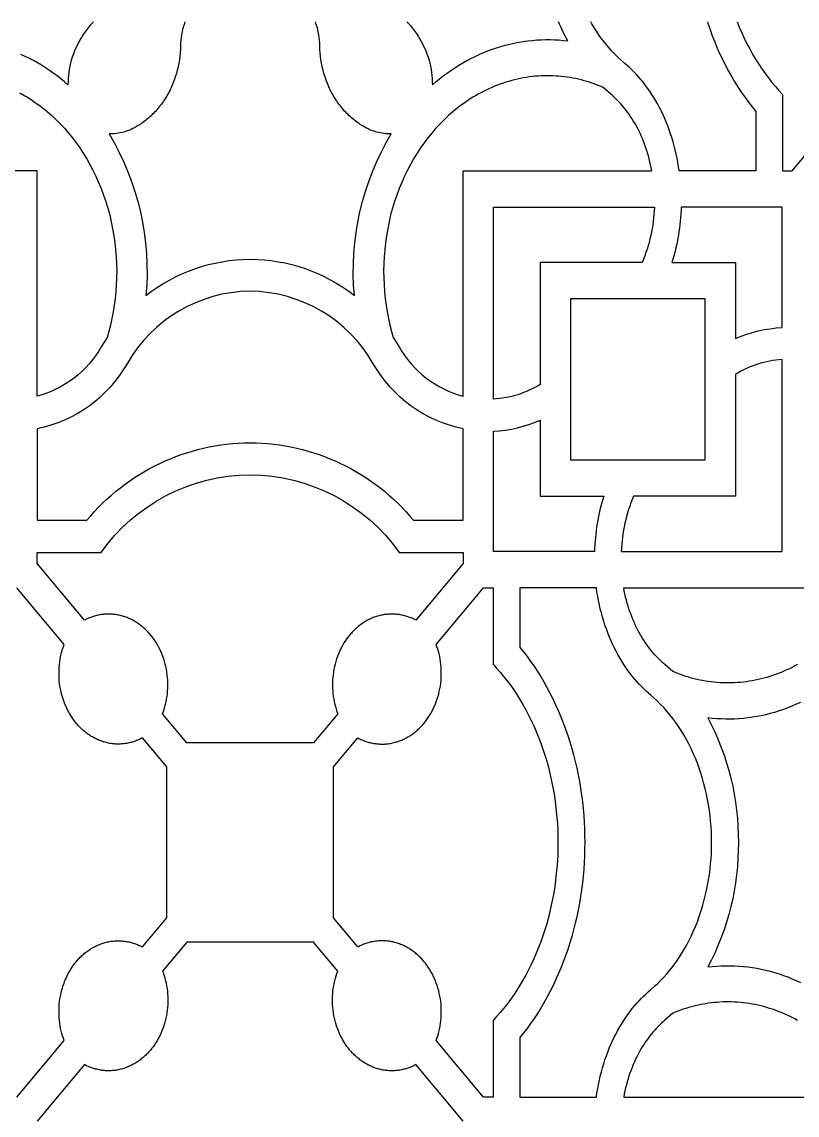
# Model space of a CAD drawing. Extents: x 59271 to 61367, y 41180 to 44085.
# Drawn here: x 59532.1 to 59682.9, y 43872 to 44084.6 of the extents above; entities that cross this region are included whole.
import ezdxf

# ---------------------------------------------------------------- set-up
doc = ezdxf.new("R2010")
doc.units = 0
doc.layers.get('0').update_dxf_attribs({"linetype": 'CONTINUOUS'})

msp = doc.modelspace()

# ---------------------------------------------------------------- linework, layer by layer
for points in [[(59546.04, 44084.61), (59545.87, 44084.43), (59545.65, 44084.2), (59545.44, 44083.95), (59545.23, 44083.71), (59545.02, 44083.45), (59544.82, 44083.2), (59544.62, 44082.94), (59544.43, 44082.67), (59544.24, 44082.41), (59544.06, 44082.14), (59543.88, 44081.86), (59543.71, 44081.58), (59543.54, 44081.3), (59543.38, 44081.02), (59543.23, 44080.73), (59542.93, 44080.15), (59542.65, 44079.56), (59542.39, 44078.97), (59542.16, 44078.37), (59541.94, 44077.77), (59541.75, 44077.16, 0.065359), (59541.1, 44072.36), (59540.4, 44072.95), (59539.7, 44073.53), (59538.98, 44074.1), (59538.24, 44074.64), (59537.5, 44075.17), (59536.74, 44075.67), (59535.97, 44076.16), (59535.19, 44076.63), (59534.4, 44077.07), (59533.6, 44077.5), (59532.78, 44077.9), (59531.96, 44078.28)], [(59563.85, 44084.61, 0.072892), (59563, 44080.52), (59563, 44079.87), (59562.97, 44079.22), (59562.92, 44078.56), (59562.85, 44077.89), (59562.76, 44077.23), (59562.64, 44076.56), (59562.51, 44075.89), (59562.35, 44075.23), (59562.17, 44074.57), (59561.97, 44073.91), (59561.74, 44073.26), (59561.5, 44072.62), (59561.36, 44072.31), (59561.23, 44071.99), (59561.09, 44071.68), (59560.94, 44071.38), (59560.79, 44071.07), (59560.63, 44070.77), (59560.46, 44070.47), (59560.3, 44070.18), (59560.12, 44069.89), (59559.95, 44069.61), (59559.77, 44069.33), (59559.58, 44069.05), (59559.39, 44068.78), (59559.19, 44068.51), (59558.99, 44068.25), (59558.79, 44067.99), (59558.58, 44067.74), (59558.37, 44067.5), (59558.16, 44067.26), (59557.94, 44067.02), (59557.72, 44066.79), (59557.5, 44066.57), (59557.27, 44066.35), (59557.04, 44066.14), (59556.81, 44065.93), (59556.57, 44065.73), (59556.33, 44065.54), (59556.09, 44065.35), (59555.85, 44065.17), (59555.61, 44065), (59555.36, 44064.83), (59555.12, 44064.66), (59554.87, 44064.51), (59554.62, 44064.36), (59554.37, 44064.21), (59554.12, 44064.07), (59553.87, 44063.94), (59553.61, 44063.82), (59553.36, 44063.7), (59553.1, 44063.58, -0.091636), (59549.09, 44062.81, -0.159593), (59556.26, 44031.37, -0.16816), (59576.52, 44038.44, -0.16816), (59596.79, 44031.37, -0.159593), (59603.96, 44062.81, -0.091636), (59599.94, 44063.58), (59599.69, 44063.7), (59599.44, 44063.82), (59599.18, 44063.94), (59598.93, 44064.07), (59598.68, 44064.21), (59598.43, 44064.36), (59598.18, 44064.51), (59597.93, 44064.66), (59597.69, 44064.83), (59597.44, 44065), (59597.2, 44065.17), (59596.95, 44065.35), (59596.72, 44065.54), (59596.48, 44065.73), (59596.24, 44065.93), (59596.01, 44066.14), (59595.78, 44066.35), (59595.55, 44066.57), (59595.33, 44066.79), (59595.11, 44067.02), (59594.89, 44067.26), (59594.68, 44067.5), (59594.47, 44067.74), (59594.26, 44067.99), (59594.06, 44068.25), (59593.86, 44068.51), (59593.66, 44068.78), (59593.47, 44069.05), (59593.28, 44069.33), (59593.1, 44069.61), (59592.92, 44069.89), (59592.75, 44070.18), (59592.58, 44070.47), (59592.42, 44070.77), (59592.26, 44071.07), (59592.11, 44071.38), (59591.96, 44071.68), (59591.82, 44071.99), (59591.68, 44072.31), (59591.55, 44072.62), (59591.31, 44073.26), (59591.08, 44073.91), (59590.88, 44074.57), (59590.7, 44075.23), (59590.54, 44075.89), (59590.4, 44076.56), (59590.29, 44077.23), (59590.2, 44077.89), (59590.13, 44078.56), (59590.08, 44079.22), (59590.05, 44079.87), (59590.04, 44080.52, 0.072892), (59589.2, 44084.61)], [(59607.01, 44084.61), (59607.18, 44084.43), (59607.4, 44084.2), (59607.61, 44083.95), (59607.82, 44083.71), (59608.03, 44083.45), (59608.23, 44083.2), (59608.43, 44082.94), (59608.62, 44082.67), (59608.81, 44082.41), (59608.99, 44082.14), (59609.17, 44081.86), (59609.34, 44081.58), (59609.5, 44081.3), (59609.67, 44081.02), (59609.82, 44080.73), (59610.12, 44080.15), (59610.4, 44079.56), (59610.66, 44078.97), (59610.89, 44078.37), (59611.11, 44077.77), (59611.3, 44077.16, -0.065359), (59611.95, 44072.36), (59612.65, 44072.95), (59613.35, 44073.53), (59614.07, 44074.1), (59614.81, 44074.64), (59615.55, 44075.17), (59616.31, 44075.67), (59617.08, 44076.16), (59617.86, 44076.63), (59618.65, 44077.07), (59619.45, 44077.5), (59620.26, 44077.9), (59621.08, 44078.28), (59621.91, 44078.64), (59622.75, 44078.98), (59623.59, 44079.29), (59624.44, 44079.58), (59625.29, 44079.84), (59626.15, 44080.08), (59627.01, 44080.3), (59627.88, 44080.49), (59628.74, 44080.66), (59629.61, 44080.81), (59630.48, 44080.93), (59631.36, 44081.02), (59632.23, 44081.09), (59633.1, 44081.14), (59633.97, 44081.16), (59634.83, 44081.16), (59635.7, 44081.14), (59636.56, 44081.09), (59637.41, 44081.02), (59638.26, 44080.93, -0.020138), (59636.49, 44084.61)], [(59531.68, 44070.82), (59532.2, 44070.54), (59532.71, 44070.24), (59533.22, 44069.94), (59533.72, 44069.62), (59534.22, 44069.3), (59534.71, 44068.96), (59535.2, 44068.62), (59535.67, 44068.27), (59536.14, 44067.91), (59536.61, 44067.54), (59537.07, 44067.16), (59537.52, 44066.77), (59537.96, 44066.37), (59538.4, 44065.97), (59538.82, 44065.56), (59539.66, 44064.72), (59540.46, 44063.86), (59541.23, 44062.97), (59541.97, 44062.05), (59542.7, 44061.09), (59543.4, 44060.09), (59544.08, 44059.06), (59544.74, 44057.99), (59545.36, 44056.89), (59545.96, 44055.76), (59546.53, 44054.59), (59547.06, 44053.39), (59547.56, 44052.17), (59548.03, 44050.92), (59548.46, 44049.65), (59548.85, 44048.36), (59549.21, 44047.05), (59549.52, 44045.72), (59549.79, 44044.38), (59550.03, 44043.02), (59550.22, 44041.66), (59550.37, 44040.3), (59550.48, 44038.93), (59550.54, 44037.56), (59550.57, 44036.19), (59550.55, 44034.83), (59550.5, 44033.48), (59550.4, 44032.13), (59550.27, 44030.8), (59550.1, 44029.48), (59549.89, 44028.18), (59549.64, 44026.9), (59549.37, 44025.64), (59549.05, 44024.41), (59548.71, 44023.19), (59547.58, 44021.38, -0.200602), (59535.08, 44011.8), (59535.08, 44055.62), (59498.42, 44055.62)], [(59683.52, 43952.25), (59682.7, 43951.87), (59681.87, 43951.51), (59681.04, 43951.18), (59680.19, 43950.87), (59679.35, 43950.58), (59678.49, 43950.31), (59677.64, 43950.07), (59676.77, 43949.85), (59675.91, 43949.66), (59675.04, 43949.49), (59674.17, 43949.35), (59673.3, 43949.23), (59672.43, 43949.13), (59671.56, 43949.06), (59670.69, 43949.01), (59669.82, 43948.99), (59668.95, 43948.99), (59668.09, 43949.02), (59667.23, 43949.06), (59666.37, 43949.13), (59665.52, 43949.23, -0.124595), (59671.44, 43925.01, -0.124595), (59665.52, 43900.78), (59666.37, 43900.88), (59667.23, 43900.95), (59668.09, 43901), (59668.95, 43901.02), (59669.82, 43901.02), (59670.69, 43901), (59671.56, 43900.95), (59672.43, 43900.88), (59673.3, 43900.79), (59674.17, 43900.67), (59675.04, 43900.52), (59675.91, 43900.35), (59676.77, 43900.16), (59677.64, 43899.94), (59678.49, 43899.7), (59679.35, 43899.44), (59680.19, 43899.15), (59681.04, 43898.84), (59681.87, 43898.5), (59682.7, 43898.14), (59683.52, 43897.76)]]:
    msp.add_lwpolyline(points, format="xyb")
for points in [[(59665.42, 44084.61), (59665.51, 44084.34), (59665.94, 44083.11), (59666.38, 44081.89), (59666.86, 44080.7), (59667.35, 44079.51), (59667.87, 44078.35), (59668.41, 44077.22), (59668.97, 44076.1), (59669.55, 44075.01), (59670.15, 44073.94), (59670.77, 44072.89), (59671.41, 44071.87), (59672.07, 44070.88), (59672.74, 44069.92), (59673.42, 44068.98), (59674.12, 44068.08), (59674.84, 44067.2), (59674.84, 44055.62), (59659.96, 44055.62), (59659.83, 44056.45), (59659.69, 44057.27), (59659.54, 44058.09), (59659.37, 44058.9), (59659.18, 44059.71), (59658.98, 44060.51), (59658.76, 44061.3), (59658.52, 44062.09), (59658.27, 44062.86), (59658, 44063.62), (59657.72, 44064.37), (59657.43, 44065.11), (59657.12, 44065.84), (59656.8, 44066.55), (59656.47, 44067.25), (59656.12, 44067.93), (59655.76, 44068.6), (59655.39, 44069.25), (59655.01, 44069.89), (59654.62, 44070.51), (59654.22, 44071.11), (59653.81, 44071.7), (59653.4, 44072.26), (59652.97, 44072.81), (59652.54, 44073.34), (59652.1, 44073.86), (59651.65, 44074.35), (59651.2, 44074.82), (59650.75, 44075.28), (59650.29, 44075.72), (59649.82, 44076.14), (59649.36, 44076.54), (59648.71, 44077.09), (59648.08, 44077.68), (59647.46, 44078.29), (59646.85, 44078.93), (59646.24, 44079.61), (59645.65, 44080.31), (59645.08, 44081.04), (59644.52, 44081.8), (59643.98, 44082.59), (59643.45, 44083.4), (59642.94, 44084.24), (59642.73, 44084.61)], [(59671.21, 44084.61), (59671.62, 44083.59), (59672.1, 44082.5), (59672.6, 44081.42), (59673.12, 44080.37), (59673.66, 44079.34), (59674.22, 44078.33), (59674.8, 44077.35), (59675.4, 44076.39), (59676.02, 44075.47), (59676.66, 44074.57), (59677.31, 44073.7), (59677.97, 44072.85), (59678.65, 44072.04), (59679.34, 44071.26), (59680.04, 44070.51), (59680.04, 44055.62), (59681.89, 44055.62), (59691.09, 44066.62)], [(59531.15, 43875.48), (59540.36, 43886.48), (59540.2, 43886.94), (59540.05, 43887.4), (59539.91, 43887.87), (59539.79, 43888.36), (59539.68, 43888.85), (59539.59, 43889.35), (59539.51, 43889.86), (59539.45, 43890.37), (59539.4, 43890.89), (59539.37, 43891.42), (59539.36, 43891.95), (59539.36, 43892.48), (59539.38, 43893.01), (59539.42, 43893.54), (59539.48, 43894.07), (59539.55, 43894.6), (59539.64, 43895.13), (59539.75, 43895.65), (59539.87, 43896.16), (59540.01, 43896.66), (59540.16, 43897.16), (59540.33, 43897.65), (59540.52, 43898.13), (59540.72, 43898.6), (59540.93, 43899.05), (59541.16, 43899.49), (59541.39, 43899.92), (59541.64, 43900.33), (59541.9, 43900.73), (59542.17, 43901.12), (59542.45, 43901.49), (59542.73, 43901.84), (59542.88, 43902.01), (59543.03, 43902.18), (59543.18, 43902.35), (59543.34, 43902.51), (59543.5, 43902.67), (59543.66, 43902.83), (59543.82, 43902.99), (59543.99, 43903.14), (59544.16, 43903.29), (59544.34, 43903.44), (59544.52, 43903.58), (59544.7, 43903.72), (59544.88, 43903.86), (59545.07, 43903.99), (59545.26, 43904.12), (59545.45, 43904.25), (59545.64, 43904.37), (59545.84, 43904.48), (59546.04, 43904.6), (59546.24, 43904.71), (59546.44, 43904.81), (59546.65, 43904.91), (59546.85, 43905.01), (59547.06, 43905.1), (59547.27, 43905.18), (59547.49, 43905.26), (59547.7, 43905.34), (59547.92, 43905.41), (59548.13, 43905.48), (59548.35, 43905.54), (59548.57, 43905.59), (59548.79, 43905.64), (59549.01, 43905.69), (59549.23, 43905.73), (59549.45, 43905.77), (59549.67, 43905.8), (59549.9, 43905.82), (59550.12, 43905.84), (59550.34, 43905.86), (59550.56, 43905.87), (59550.79, 43905.87), (59551.01, 43905.87), (59551.23, 43905.87), (59551.45, 43905.86), (59551.67, 43905.84), (59551.89, 43905.82), (59552.11, 43905.8), (59552.33, 43905.76), (59552.54, 43905.73), (59552.76, 43905.69), (59552.97, 43905.65), (59553.18, 43905.6), (59553.4, 43905.54), (59553.6, 43905.48), (59553.81, 43905.42), (59554.02, 43905.35), (59554.22, 43905.28), (59554.42, 43905.21), (59554.62, 43905.13), (59554.82, 43905.05), (59555.01, 43904.96), (59555.2, 43904.87), (59555.39, 43904.77), (59555.58, 43904.68), (59560.31, 43910.33), (59560.31, 43925.01), (59560.31, 43939.69), (59555.58, 43945.34), (59555.39, 43945.24), (59555.2, 43945.14), (59555.01, 43945.05), (59554.82, 43944.97), (59554.62, 43944.88), (59554.42, 43944.8), (59554.22, 43944.73), (59554.02, 43944.66), (59553.81, 43944.59), (59553.6, 43944.53), (59553.4, 43944.47), (59553.18, 43944.42), (59552.97, 43944.37), (59552.76, 43944.32), (59552.54, 43944.28), (59552.33, 43944.25), (59552.11, 43944.22), (59551.89, 43944.19), (59551.67, 43944.17), (59551.45, 43944.16), (59551.23, 43944.15), (59551.01, 43944.14), (59550.79, 43944.14), (59550.56, 43944.14), (59550.34, 43944.15), (59550.12, 43944.17), (59549.9, 43944.19), (59549.67, 43944.21), (59549.45, 43944.25), (59549.23, 43944.28), (59549.01, 43944.32), (59548.79, 43944.37), (59548.57, 43944.42), (59548.35, 43944.48), (59548.13, 43944.54), (59547.92, 43944.6), (59547.7, 43944.67), (59547.49, 43944.75), (59547.27, 43944.83), (59547.06, 43944.92), (59546.85, 43945.01), (59546.65, 43945.1), (59546.44, 43945.2), (59546.24, 43945.31), (59546.04, 43945.42), (59545.84, 43945.53), (59545.64, 43945.64), (59545.45, 43945.77), (59545.26, 43945.89), (59545.07, 43946.02), (59544.88, 43946.15), (59544.7, 43946.29), (59544.52, 43946.43), (59544.34, 43946.57), (59544.16, 43946.72), (59543.99, 43946.87), (59543.82, 43947.02), (59543.66, 43947.18), (59543.5, 43947.34), (59543.34, 43947.5), (59543.18, 43947.67), (59543.03, 43947.83), (59542.88, 43948), (59542.73, 43948.17), (59542.45, 43948.53), (59542.17, 43948.89), (59541.9, 43949.28), (59541.64, 43949.68), (59541.39, 43950.09), (59541.16, 43950.52), (59540.93, 43950.96), (59540.72, 43951.42), (59540.52, 43951.88), (59540.33, 43952.36), (59540.16, 43952.85), (59540.01, 43953.35), (59539.87, 43953.85), (59539.75, 43954.37), (59539.64, 43954.89), (59539.55, 43955.41), (59539.48, 43955.94), (59539.42, 43956.47), (59539.38, 43957), (59539.36, 43957.53), (59539.36, 43958.06), (59539.37, 43958.59), (59539.4, 43959.12), (59539.45, 43959.64), (59539.51, 43960.15), (59539.59, 43960.66), (59539.68, 43961.16), (59539.79, 43961.66), (59539.91, 43962.14), (59540.05, 43962.61), (59540.2, 43963.08), (59540.36, 43963.53), (59531.15, 43974.53)], [(59682.93, 43959.62), (59682.41, 43959.33), (59681.89, 43959.06), (59681.36, 43958.8), (59680.82, 43958.55), (59680.28, 43958.31), (59679.74, 43958.08), (59679.19, 43957.86), (59678.64, 43957.65), (59678.09, 43957.46), (59677.53, 43957.28), (59676.97, 43957.11), (59676.41, 43956.95), (59675.84, 43956.81), (59675.28, 43956.67), (59674.71, 43956.55), (59674.14, 43956.45), (59673.57, 43956.35), (59672.99, 43956.27), (59672.42, 43956.19), (59671.85, 43956.14), (59671.28, 43956.09), (59670.7, 43956.06), (59670.13, 43956.03), (59669.56, 43956.02), (59668.99, 43956.03), (59668.42, 43956.04), (59667.85, 43956.07), (59667.29, 43956.11), (59666.72, 43956.16), (59666.16, 43956.22), (59665.6, 43956.3), (59665.05, 43956.38), (59664.5, 43956.48), (59663.95, 43956.59), (59663.4, 43956.71), (59662.86, 43956.84), (59662.32, 43956.98), (59661.79, 43957.13), (59661.26, 43957.29), (59660.73, 43957.46), (59660.21, 43957.64), (59659.7, 43957.84), (59659.19, 43958.04), (59658.68, 43958.25), (59657.16, 43959.6), (59656.83, 43959.89), (59656.5, 43960.19), (59656.16, 43960.5), (59655.84, 43960.83), (59655.51, 43961.16), (59655.19, 43961.51), (59654.87, 43961.88), (59654.55, 43962.25), (59654.24, 43962.64), (59653.94, 43963.04), (59653.64, 43963.46), (59653.34, 43963.88), (59653.05, 43964.32), (59652.77, 43964.77), (59652.49, 43965.23), (59652.23, 43965.7), (59651.96, 43966.19), (59651.71, 43966.68), (59651.47, 43967.19), (59651.23, 43967.71), (59651, 43968.23), (59650.78, 43968.77), (59650.57, 43969.31), (59650.37, 43969.86), (59650.18, 43970.42), (59650, 43970.99), (59649.83, 43971.57), (59649.67, 43972.15), (59649.53, 43972.74), (59649.39, 43973.33), (59649.26, 43973.93), (59649.15, 43974.53), (59685.82, 43974.53)], [(59617.97, 43870.78), (59608.76, 43881.79), (59608.57, 43881.69), (59608.38, 43881.59), (59608.19, 43881.5), (59607.99, 43881.42), (59607.8, 43881.33), (59607.6, 43881.25), (59607.4, 43881.18), (59607.19, 43881.11), (59606.99, 43881.04), (59606.78, 43880.98), (59606.57, 43880.92), (59606.36, 43880.87), (59606.15, 43880.82), (59605.93, 43880.77), (59605.72, 43880.73), (59605.5, 43880.7), (59605.29, 43880.67), (59605.07, 43880.64), (59604.85, 43880.62), (59604.63, 43880.61), (59604.41, 43880.6), (59604.19, 43880.59), (59603.96, 43880.59), (59603.74, 43880.59), (59603.52, 43880.6), (59603.3, 43880.62), (59603.07, 43880.64), (59602.85, 43880.66), (59602.63, 43880.7), (59602.41, 43880.73), (59602.19, 43880.77), (59601.97, 43880.82), (59601.75, 43880.87), (59601.53, 43880.93), (59601.31, 43880.99), (59601.09, 43881.05), (59600.88, 43881.12), (59600.66, 43881.2), (59600.45, 43881.28), (59600.24, 43881.37), (59600.03, 43881.46), (59599.82, 43881.55), (59599.62, 43881.65), (59599.41, 43881.76), (59599.21, 43881.86), (59599.01, 43881.98), (59598.82, 43882.09), (59598.62, 43882.22), (59598.43, 43882.34), (59598.24, 43882.47), (59598.06, 43882.6), (59597.87, 43882.74), (59597.69, 43882.88), (59597.52, 43883.02), (59597.34, 43883.17), (59597.17, 43883.32), (59597, 43883.47), (59596.83, 43883.63), (59596.67, 43883.79), (59596.51, 43883.95), (59596.36, 43884.11), (59596.2, 43884.28), (59596.06, 43884.45), (59595.91, 43884.62), (59595.62, 43884.98), (59595.35, 43885.34), (59595.08, 43885.73), (59594.82, 43886.13), (59594.57, 43886.54), (59594.33, 43886.97), (59594.11, 43887.41), (59593.9, 43887.87), (59593.7, 43888.33), (59593.51, 43888.81), (59593.34, 43889.3), (59593.18, 43889.8), (59593.05, 43890.3), (59592.92, 43890.82), (59592.82, 43891.34), (59592.73, 43891.86), (59592.65, 43892.39), (59592.6, 43892.92), (59592.56, 43893.45), (59592.54, 43893.98), (59592.53, 43894.51), (59592.55, 43895.04), (59592.58, 43895.57), (59592.63, 43896.09), (59592.69, 43896.6), (59592.77, 43897.11), (59592.86, 43897.61), (59592.97, 43898.11), (59593.09, 43898.59), (59593.23, 43899.06), (59593.38, 43899.53), (59593.54, 43899.98), (59588.81, 43905.63), (59576.52, 43905.63), (59564.24, 43905.63), (59559.51, 43899.98), (59559.67, 43899.53), (59559.82, 43899.06), (59559.96, 43898.59), (59560.08, 43898.11), (59560.19, 43897.61), (59560.28, 43897.11), (59560.36, 43896.6), (59560.42, 43896.09), (59560.47, 43895.57), (59560.5, 43895.04), (59560.51, 43894.51), (59560.51, 43893.98), (59560.49, 43893.45), (59560.45, 43892.92), (59560.4, 43892.39), (59560.32, 43891.86), (59560.23, 43891.34), (59560.13, 43890.82), (59560, 43890.3), (59559.86, 43889.8), (59559.71, 43889.3), (59559.54, 43888.81), (59559.35, 43888.33), (59559.15, 43887.87), (59558.94, 43887.41), (59558.72, 43886.97), (59558.48, 43886.54), (59558.23, 43886.13), (59557.97, 43885.73), (59557.7, 43885.34), (59557.42, 43884.98), (59557.14, 43884.62), (59556.99, 43884.45), (59556.84, 43884.28), (59556.69, 43884.11), (59556.54, 43883.95), (59556.38, 43883.79), (59556.21, 43883.63), (59556.05, 43883.47), (59555.88, 43883.32), (59555.71, 43883.17), (59555.53, 43883.02), (59555.36, 43882.88), (59555.18, 43882.74), (59554.99, 43882.6), (59554.81, 43882.47), (59554.62, 43882.34), (59554.42, 43882.22), (59554.23, 43882.09), (59554.03, 43881.98), (59553.84, 43881.86), (59553.63, 43881.76), (59553.43, 43881.65), (59553.23, 43881.55), (59553.02, 43881.46), (59552.81, 43881.37), (59552.6, 43881.28), (59552.39, 43881.2), (59552.17, 43881.12), (59551.96, 43881.05), (59551.74, 43880.99), (59551.52, 43880.93), (59551.3, 43880.87), (59551.08, 43880.82), (59550.86, 43880.77), (59550.64, 43880.73), (59550.42, 43880.7), (59550.2, 43880.66), (59549.98, 43880.64), (59549.75, 43880.62), (59549.53, 43880.6), (59549.31, 43880.59), (59549.09, 43880.59), (59548.86, 43880.59), (59548.64, 43880.6), (59548.42, 43880.61), (59548.2, 43880.62), (59547.98, 43880.64), (59547.76, 43880.67), (59547.55, 43880.7), (59547.33, 43880.73), (59547.11, 43880.77), (59546.9, 43880.82), (59546.69, 43880.87), (59546.48, 43880.92), (59546.27, 43880.98), (59546.06, 43881.04), (59545.86, 43881.11), (59545.65, 43881.18), (59545.45, 43881.25), (59545.25, 43881.33), (59545.06, 43881.42), (59544.86, 43881.5), (59544.67, 43881.59), (59544.48, 43881.69), (59544.29, 43881.79), (59535.08, 43870.78)], [(59682.93, 43890.4), (59682.41, 43890.68), (59681.89, 43890.95), (59681.36, 43891.22), (59680.82, 43891.47), (59680.28, 43891.71), (59679.74, 43891.94), (59679.19, 43892.15), (59678.64, 43892.36), (59678.09, 43892.55), (59677.53, 43892.73), (59676.97, 43892.9), (59676.41, 43893.06), (59675.84, 43893.21), (59675.28, 43893.34), (59674.71, 43893.46), (59674.14, 43893.57), (59673.57, 43893.66), (59672.99, 43893.75), (59672.42, 43893.82), (59671.85, 43893.88), (59671.28, 43893.92), (59670.7, 43893.96), (59670.13, 43893.98), (59669.56, 43893.99), (59668.99, 43893.98), (59668.42, 43893.97), (59667.85, 43893.94), (59667.29, 43893.9), (59666.72, 43893.85), (59666.16, 43893.79), (59665.6, 43893.72), (59665.05, 43893.63), (59664.5, 43893.53), (59663.95, 43893.42), (59663.4, 43893.3), (59662.86, 43893.17), (59662.32, 43893.03), (59661.79, 43892.88), (59661.26, 43892.72), (59660.73, 43892.55), (59660.21, 43892.37), (59659.7, 43892.18), (59659.19, 43891.98), (59658.68, 43891.77), (59657.16, 43890.41), (59656.83, 43890.12), (59656.5, 43889.82), (59656.16, 43889.51), (59655.84, 43889.19), (59655.51, 43888.85), (59655.19, 43888.5), (59654.87, 43888.14), (59654.55, 43887.76), (59654.24, 43887.37), (59653.94, 43886.97), (59653.64, 43886.56), (59653.34, 43886.13), (59653.05, 43885.69), (59652.77, 43885.24), (59652.49, 43884.78), (59652.23, 43884.31), (59651.96, 43883.82), (59651.71, 43883.33), (59651.47, 43882.82), (59651.23, 43882.31), (59651, 43881.78), (59650.78, 43881.25), (59650.57, 43880.7), (59650.37, 43880.15), (59650.18, 43879.59), (59650, 43879.02), (59649.83, 43878.44), (59649.67, 43877.86), (59649.53, 43877.27), (59649.39, 43876.68), (59649.26, 43876.08), (59649.15, 43875.48), (59685.82, 43875.48)]]:
    msp.add_lwpolyline(points)
for points in [[(59605.47, 44021.38, 0.200602), (59617.97, 44011.8), (59617.97, 44055.62), (59654.63, 44055.62), (59654.52, 44056.22), (59654.39, 44056.82), (59654.26, 44057.41), (59654.11, 44058), (59653.95, 44058.58), (59653.78, 44059.16), (59653.6, 44059.73), (59653.41, 44060.29), (59653.21, 44060.84), (59653, 44061.39), (59652.78, 44061.92), (59652.55, 44062.45), (59652.32, 44062.96), (59652.07, 44063.47), (59651.82, 44063.97), (59651.56, 44064.45), (59651.29, 44064.92), (59651.01, 44065.38), (59650.73, 44065.83), (59650.44, 44066.27), (59650.15, 44066.7), (59649.85, 44067.11), (59649.54, 44067.51), (59649.23, 44067.9), (59648.92, 44068.28), (59648.6, 44068.64), (59648.27, 44068.99), (59647.95, 44069.33), (59647.62, 44069.65), (59647.29, 44069.97), (59646.95, 44070.26), (59646.62, 44070.55), (59645.1, 44071.91), (59644.59, 44072.12), (59644.08, 44072.32), (59643.57, 44072.51), (59643.05, 44072.69), (59642.53, 44072.86), (59642, 44073.02), (59641.46, 44073.17), (59640.92, 44073.32), (59640.38, 44073.45), (59639.84, 44073.57), (59639.29, 44073.67), (59638.74, 44073.77), (59638.18, 44073.86), (59637.62, 44073.93), (59637.06, 44073.99), (59636.5, 44074.04), (59635.93, 44074.08), (59635.36, 44074.11), (59634.79, 44074.13), (59634.22, 44074.13), (59633.65, 44074.12), (59633.08, 44074.1), (59632.51, 44074.06), (59631.93, 44074.02), (59631.36, 44073.96), (59630.79, 44073.89), (59630.22, 44073.8), (59629.65, 44073.71), (59629.08, 44073.6), (59628.51, 44073.48), (59627.94, 44073.35), (59627.38, 44073.2), (59626.81, 44073.04), (59626.25, 44072.87), (59625.7, 44072.69), (59625.14, 44072.5), (59624.59, 44072.29), (59624.04, 44072.08), (59623.5, 44071.85), (59622.96, 44071.61), (59622.43, 44071.36), (59621.9, 44071.09), (59621.37, 44070.82), (59620.85, 44070.54), (59620.34, 44070.24), (59619.83, 44069.94), (59619.33, 44069.62), (59618.83, 44069.3), (59618.34, 44068.96), (59617.85, 44068.62), (59617.38, 44068.27), (59616.9, 44067.91), (59616.44, 44067.54), (59615.98, 44067.16), (59615.53, 44066.77), (59615.09, 44066.37), (59614.65, 44065.97), (59614.22, 44065.56), (59613.39, 44064.72), (59612.59, 44063.86), (59611.82, 44062.97), (59611.08, 44062.05), (59610.35, 44061.09), (59609.65, 44060.09), (59608.97, 44059.06), (59608.31, 44057.99), (59607.69, 44056.89), (59607.09, 44055.76), (59606.52, 44054.59), (59605.99, 44053.39), (59605.49, 44052.17), (59605.02, 44050.92), (59604.59, 44049.65), (59604.2, 44048.36), (59603.84, 44047.05), (59603.53, 44045.72), (59603.26, 44044.38), (59603.02, 44043.02), (59602.83, 44041.66), (59602.68, 44040.3), (59602.57, 44038.93), (59602.51, 44037.56), (59602.48, 44036.19), (59602.49, 44034.83), (59602.55, 44033.48), (59602.65, 44032.13), (59602.78, 44030.8), (59602.95, 44029.48), (59603.16, 44028.18), (59603.4, 44026.9), (59603.68, 44025.64), (59604, 44024.41), (59604.34, 44023.19)], [(59632.9, 44014.08, -0.123377), (59623.85, 44011.23), (59623.85, 44048.58), (59655.11, 44048.58, -0.090687), (59652.72, 44037.78), (59632.9, 44037.78)], [(59670.89, 44023.01, -0.093744), (59679.93, 44025.15), (59679.93, 44048.58), (59660.32, 44048.58, -0.067508), (59658.53, 44037.78), (59670.89, 44037.78)], [(59576.52, 44032.22, 0.26745), (59552.59, 44018.11, -0.215544), (59535.08, 44005.44), (59535.08, 43987.66), (59544.77, 43987.66, -0.222359), (59576.52, 44002.75), (59576.52, 44002.75, -0.222359), (59608.28, 43987.66), (59617.97, 43987.66), (59617.97, 44005.44, -0.215544), (59600.46, 44018.11, 0.26745)], [(59651.06, 43992.38, 0.090687), (59648.68, 43981.57), (59679.93, 43981.57), (59679.93, 44018.92, 0.123377), (59670.89, 44016.07), (59670.89, 43992.38)], [(59623.85, 44005, 0.093744), (59632.9, 44007.15), (59632.9, 43992.38), (59645.26, 43992.38, 0.067508), (59643.46, 43981.57), (59623.85, 43981.57)], [(59605.51, 43981.43), (59617.97, 43981.43), (59617.97, 43979.23), (59608.76, 43968.23), (59608.57, 43968.32), (59608.38, 43968.42), (59608.19, 43968.51), (59607.99, 43968.6), (59607.8, 43968.68), (59607.6, 43968.76), (59607.4, 43968.83), (59607.19, 43968.9), (59606.99, 43968.97), (59606.78, 43969.03), (59606.57, 43969.09), (59606.36, 43969.15), (59606.15, 43969.2), (59605.93, 43969.24), (59605.72, 43969.28), (59605.5, 43969.32), (59605.29, 43969.35), (59605.07, 43969.37), (59604.85, 43969.39), (59604.63, 43969.41), (59604.41, 43969.42), (59604.19, 43969.42), (59603.96, 43969.42), (59603.74, 43969.42), (59603.52, 43969.41), (59603.3, 43969.39), (59603.07, 43969.37), (59602.85, 43969.35), (59602.63, 43969.32), (59602.41, 43969.28), (59602.19, 43969.24), (59601.97, 43969.19), (59601.75, 43969.14), (59601.53, 43969.09), (59601.31, 43969.03), (59601.09, 43968.96), (59600.88, 43968.89), (59600.66, 43968.81), (59600.45, 43968.73), (59600.24, 43968.65), (59600.03, 43968.56), (59599.82, 43968.46), (59599.62, 43968.36), (59599.41, 43968.26), (59599.21, 43968.15), (59599.01, 43968.04), (59598.82, 43967.92), (59598.62, 43967.8), (59598.43, 43967.67), (59598.24, 43967.54), (59598.06, 43967.41), (59597.87, 43967.27), (59597.69, 43967.13), (59597.52, 43966.99), (59597.34, 43966.84), (59597.17, 43966.69), (59597, 43966.54), (59596.83, 43966.38), (59596.67, 43966.22), (59596.51, 43966.06), (59596.36, 43965.9), (59596.2, 43965.73), (59596.06, 43965.56), (59595.91, 43965.39), (59595.62, 43965.04), (59595.35, 43964.67), (59595.08, 43964.28), (59594.82, 43963.88), (59594.57, 43963.47), (59594.33, 43963.04), (59594.11, 43962.6), (59593.9, 43962.15), (59593.7, 43961.68), (59593.51, 43961.2), (59593.34, 43960.71), (59593.18, 43960.22), (59593.05, 43959.71), (59592.92, 43959.2), (59592.82, 43958.68), (59592.73, 43958.15), (59592.65, 43957.62), (59592.6, 43957.09), (59592.56, 43956.56), (59592.54, 43956.03), (59592.53, 43955.5), (59592.55, 43954.97), (59592.58, 43954.45), (59592.63, 43953.92), (59592.69, 43953.41), (59592.77, 43952.9), (59592.86, 43952.4), (59592.97, 43951.91), (59593.09, 43951.42), (59593.23, 43950.95), (59593.38, 43950.49), (59593.54, 43950.03), (59588.81, 43944.38), (59576.52, 43944.38), (59564.24, 43944.38), (59559.51, 43950.03), (59559.67, 43950.49), (59559.82, 43950.95), (59559.96, 43951.42), (59560.08, 43951.91), (59560.19, 43952.4), (59560.28, 43952.9), (59560.36, 43953.41), (59560.42, 43953.92), (59560.47, 43954.45), (59560.5, 43954.97), (59560.51, 43955.5), (59560.51, 43956.03), (59560.49, 43956.56), (59560.45, 43957.09), (59560.4, 43957.62), (59560.32, 43958.15), (59560.23, 43958.68), (59560.13, 43959.2), (59560, 43959.71), (59559.86, 43960.22), (59559.71, 43960.71), (59559.54, 43961.2), (59559.35, 43961.68), (59559.15, 43962.15), (59558.94, 43962.6), (59558.72, 43963.04), (59558.48, 43963.47), (59558.23, 43963.88), (59557.97, 43964.28), (59557.7, 43964.67), (59557.42, 43965.04), (59557.14, 43965.39), (59556.99, 43965.56), (59556.84, 43965.73), (59556.69, 43965.9), (59556.54, 43966.06), (59556.38, 43966.22), (59556.21, 43966.38), (59556.05, 43966.54), (59555.88, 43966.69), (59555.71, 43966.84), (59555.53, 43966.99), (59555.36, 43967.13), (59555.18, 43967.27), (59554.99, 43967.41), (59554.81, 43967.54), (59554.62, 43967.67), (59554.42, 43967.8), (59554.23, 43967.92), (59554.03, 43968.04), (59553.84, 43968.15), (59553.63, 43968.26), (59553.43, 43968.36), (59553.23, 43968.46), (59553.02, 43968.56), (59552.81, 43968.65), (59552.6, 43968.73), (59552.39, 43968.81), (59552.17, 43968.89), (59551.96, 43968.96), (59551.74, 43969.03), (59551.52, 43969.09), (59551.3, 43969.14), (59551.08, 43969.19), (59550.86, 43969.24), (59550.64, 43969.28), (59550.42, 43969.32), (59550.2, 43969.35), (59549.98, 43969.37), (59549.75, 43969.39), (59549.53, 43969.41), (59549.31, 43969.42), (59549.09, 43969.42), (59548.86, 43969.42), (59548.64, 43969.42), (59548.42, 43969.41), (59548.2, 43969.39), (59547.98, 43969.37), (59547.76, 43969.35), (59547.55, 43969.32), (59547.33, 43969.28), (59547.11, 43969.24), (59546.9, 43969.2), (59546.69, 43969.15), (59546.48, 43969.09), (59546.27, 43969.03), (59546.06, 43968.97), (59545.86, 43968.9), (59545.65, 43968.83), (59545.45, 43968.76), (59545.25, 43968.68), (59545.06, 43968.6), (59544.86, 43968.51), (59544.67, 43968.42), (59544.48, 43968.32), (59544.29, 43968.23), (59535.08, 43979.23), (59535.08, 43981.43), (59547.54, 43981.43, -0.240747), (59576.52, 43996.53, -0.240747)]]:
    msp.add_lwpolyline(points, format="xyb", close=True)
for points in [[(59665, 44030.74), (59638.78, 44030.74), (59638.78, 43999.41), (59665, 43999.41)], [(59592.74, 43925.01), (59592.74, 43939.69), (59597.47, 43945.34), (59597.65, 43945.24), (59597.84, 43945.14), (59598.04, 43945.05), (59598.23, 43944.97), (59598.43, 43944.88), (59598.63, 43944.8), (59598.83, 43944.73), (59599.03, 43944.66), (59599.24, 43944.59), (59599.45, 43944.53), (59599.65, 43944.47), (59599.86, 43944.42), (59600.08, 43944.37), (59600.29, 43944.32), (59600.51, 43944.28), (59600.72, 43944.25), (59600.94, 43944.22), (59601.16, 43944.19), (59601.38, 43944.17), (59601.6, 43944.16), (59601.82, 43944.15), (59602.04, 43944.14), (59602.26, 43944.14), (59602.48, 43944.14), (59602.71, 43944.15), (59602.93, 43944.17), (59603.15, 43944.19), (59603.37, 43944.21), (59603.6, 43944.25), (59603.82, 43944.28), (59604.04, 43944.32), (59604.26, 43944.37), (59604.48, 43944.42), (59604.7, 43944.48), (59604.92, 43944.54), (59605.13, 43944.6), (59605.35, 43944.67), (59605.56, 43944.75), (59605.78, 43944.83), (59605.99, 43944.92), (59606.19, 43945.01), (59606.4, 43945.1), (59606.61, 43945.2), (59606.81, 43945.31), (59607.01, 43945.42), (59607.21, 43945.53), (59607.41, 43945.64), (59607.6, 43945.77), (59607.79, 43945.89), (59607.98, 43946.02), (59608.17, 43946.15), (59608.35, 43946.29), (59608.53, 43946.43), (59608.71, 43946.57), (59608.88, 43946.72), (59609.06, 43946.87), (59609.22, 43947.02), (59609.39, 43947.18), (59609.55, 43947.34), (59609.71, 43947.5), (59609.87, 43947.67), (59610.02, 43947.83), (59610.17, 43948), (59610.32, 43948.17), (59610.6, 43948.53), (59610.88, 43948.89), (59611.15, 43949.28), (59611.41, 43949.68), (59611.65, 43950.09), (59611.89, 43950.52), (59612.12, 43950.96), (59612.33, 43951.42), (59612.53, 43951.88), (59612.71, 43952.36), (59612.89, 43952.85), (59613.04, 43953.35), (59613.18, 43953.85), (59613.3, 43954.37), (59613.41, 43954.89), (59613.5, 43955.41), (59613.57, 43955.94), (59613.63, 43956.47), (59613.67, 43957), (59613.69, 43957.53), (59613.69, 43958.06), (59613.68, 43958.59), (59613.65, 43959.12), (59613.6, 43959.64), (59613.54, 43960.15), (59613.46, 43960.66), (59613.37, 43961.16), (59613.26, 43961.66), (59613.13, 43962.14), (59613, 43962.61), (59612.85, 43963.08), (59612.69, 43963.53), (59621.9, 43974.53), (59623.74, 43974.53), (59623.74, 43959.65), (59624.44, 43958.89), (59625.13, 43958.11), (59625.81, 43957.3), (59626.48, 43956.46), (59627.13, 43955.59), (59627.76, 43954.69), (59628.38, 43953.76), (59628.98, 43952.8), (59629.56, 43951.82), (59630.12, 43950.82), (59630.66, 43949.79), (59631.19, 43948.73), (59631.68, 43947.66), (59632.16, 43946.56), (59632.61, 43945.45), (59633.04, 43944.31), (59633.44, 43943.16), (59633.82, 43942), (59634.18, 43940.82), (59634.5, 43939.63), (59634.8, 43938.43), (59635.08, 43937.23), (59635.33, 43936.01), (59635.55, 43934.79), (59635.74, 43933.56), (59635.91, 43932.34), (59636.05, 43931.11), (59636.17, 43929.88), (59636.26, 43928.66), (59636.32, 43927.43), (59636.36, 43926.22), (59636.37, 43925.01), (59636.36, 43923.8), (59636.32, 43922.58), (59636.26, 43921.36), (59636.17, 43920.13), (59636.05, 43918.9), (59635.91, 43917.68), (59635.74, 43916.45), (59635.55, 43915.22), (59635.33, 43914), (59635.08, 43912.79), (59634.8, 43911.58), (59634.5, 43910.38), (59634.18, 43909.19), (59633.82, 43908.01), (59633.44, 43906.85), (59633.04, 43905.7), (59632.61, 43904.57), (59632.16, 43903.45), (59631.68, 43902.36), (59631.19, 43901.28), (59630.66, 43900.23), (59630.12, 43899.2), (59629.56, 43898.19), (59628.98, 43897.21), (59628.38, 43896.25), (59627.76, 43895.33), (59627.13, 43894.43), (59626.48, 43893.55), (59625.81, 43892.71), (59625.13, 43891.9), (59624.44, 43891.12), (59623.74, 43890.37), (59623.74, 43875.48), (59621.9, 43875.48), (59612.69, 43886.48), (59612.85, 43886.94), (59613, 43887.4), (59613.13, 43887.87), (59613.26, 43888.36), (59613.37, 43888.85), (59613.46, 43889.35), (59613.54, 43889.86), (59613.6, 43890.37), (59613.65, 43890.89), (59613.68, 43891.42), (59613.69, 43891.95), (59613.69, 43892.48), (59613.67, 43893.01), (59613.63, 43893.54), (59613.57, 43894.07), (59613.5, 43894.6), (59613.41, 43895.13), (59613.3, 43895.65), (59613.18, 43896.16), (59613.04, 43896.66), (59612.89, 43897.16), (59612.71, 43897.65), (59612.53, 43898.13), (59612.33, 43898.6), (59612.12, 43899.05), (59611.89, 43899.49), (59611.65, 43899.92), (59611.41, 43900.33), (59611.15, 43900.73), (59610.88, 43901.12), (59610.6, 43901.49), (59610.32, 43901.84), (59610.17, 43902.01), (59610.02, 43902.18), (59609.87, 43902.35), (59609.71, 43902.51), (59609.55, 43902.67), (59609.39, 43902.83), (59609.22, 43902.99), (59609.06, 43903.14), (59608.88, 43903.29), (59608.71, 43903.44), (59608.53, 43903.58), (59608.35, 43903.72), (59608.17, 43903.86), (59607.98, 43903.99), (59607.79, 43904.12), (59607.6, 43904.25), (59607.41, 43904.37), (59607.21, 43904.48), (59607.01, 43904.6), (59606.81, 43904.71), (59606.61, 43904.81), (59606.4, 43904.91), (59606.19, 43905.01), (59605.99, 43905.1), (59605.78, 43905.18), (59605.56, 43905.26), (59605.35, 43905.34), (59605.13, 43905.41), (59604.92, 43905.48), (59604.7, 43905.54), (59604.48, 43905.59), (59604.26, 43905.64), (59604.04, 43905.69), (59603.82, 43905.73), (59603.6, 43905.77), (59603.37, 43905.8), (59603.15, 43905.82), (59602.93, 43905.84), (59602.71, 43905.86), (59602.48, 43905.87), (59602.26, 43905.87), (59602.04, 43905.87), (59601.82, 43905.87), (59601.6, 43905.86), (59601.38, 43905.84), (59601.16, 43905.82), (59600.94, 43905.8), (59600.72, 43905.76), (59600.51, 43905.73), (59600.29, 43905.69), (59600.08, 43905.65), (59599.86, 43905.6), (59599.65, 43905.54), (59599.45, 43905.48), (59599.24, 43905.42), (59599.03, 43905.35), (59598.83, 43905.28), (59598.63, 43905.21), (59598.43, 43905.13), (59598.23, 43905.05), (59598.04, 43904.96), (59597.84, 43904.87), (59597.65, 43904.77), (59597.47, 43904.68), (59592.74, 43910.33)], [(59666.24, 43925.01), (59666.23, 43926.03), (59666.19, 43927.07), (59666.13, 43928.11), (59666.05, 43929.15), (59665.94, 43930.2), (59665.81, 43931.24), (59665.65, 43932.29), (59665.46, 43933.33), (59665.25, 43934.37), (59665.02, 43935.4), (59664.76, 43936.43), (59664.47, 43937.45), (59664.16, 43938.45), (59663.83, 43939.44), (59663.47, 43940.42), (59663.09, 43941.39), (59662.68, 43942.33), (59662.25, 43943.26), (59661.8, 43944.16), (59661.33, 43945.05), (59660.84, 43945.91), (59660.33, 43946.75), (59659.81, 43947.56), (59659.26, 43948.35), (59658.7, 43949.11), (59658.13, 43949.84), (59657.54, 43950.55), (59656.94, 43951.22), (59656.33, 43951.86), (59655.7, 43952.48), (59655.07, 43953.06), (59654.43, 43953.62), (59653.96, 43954.02), (59653.5, 43954.43), (59653.04, 43954.87), (59652.58, 43955.33), (59652.13, 43955.8), (59651.68, 43956.3), (59651.25, 43956.81), (59650.81, 43957.34), (59650.39, 43957.89), (59649.97, 43958.46), (59649.56, 43959.04), (59649.16, 43959.64), (59648.77, 43960.26), (59648.39, 43960.9), (59648.02, 43961.55), (59647.66, 43962.22), (59647.32, 43962.9), (59646.98, 43963.6), (59646.66, 43964.32), (59646.35, 43965.04), (59646.06, 43965.78), (59645.78, 43966.53), (59645.51, 43967.29), (59645.26, 43968.07), (59645.03, 43968.85), (59644.81, 43969.64), (59644.6, 43970.44), (59644.42, 43971.25), (59644.24, 43972.06), (59644.09, 43972.88), (59643.95, 43973.71), (59643.83, 43974.53), (59628.95, 43974.53), (59628.95, 43962.95), (59629.66, 43962.08), (59630.36, 43961.17), (59631.05, 43960.23), (59631.72, 43959.27), (59632.37, 43958.28), (59633.01, 43957.26), (59633.63, 43956.22), (59634.23, 43955.15), (59634.81, 43954.05), (59635.37, 43952.94), (59635.91, 43951.8), (59636.43, 43950.64), (59636.93, 43949.46), (59637.4, 43948.26), (59637.85, 43947.04), (59638.27, 43945.81), (59638.67, 43944.56), (59639.05, 43943.3), (59639.4, 43942.03), (59639.72, 43940.74), (59640.02, 43939.45), (59640.29, 43938.15), (59640.54, 43936.84), (59640.76, 43935.53), (59640.95, 43934.21), (59641.12, 43932.89), (59641.26, 43931.57), (59641.37, 43930.25), (59641.46, 43928.93), (59641.53, 43927.62), (59641.56, 43926.31), (59641.58, 43925.01), (59641.56, 43923.7), (59641.53, 43922.39), (59641.46, 43921.08), (59641.37, 43919.76), (59641.26, 43918.44), (59641.12, 43917.12), (59640.95, 43915.8), (59640.76, 43914.49), (59640.54, 43913.17), (59640.29, 43911.86), (59640.02, 43910.56), (59639.72, 43909.27), (59639.4, 43907.98), (59639.05, 43906.71), (59638.67, 43905.45), (59638.27, 43904.2), (59637.85, 43902.97), (59637.4, 43901.75), (59636.93, 43900.55), (59636.43, 43899.37), (59635.91, 43898.21), (59635.37, 43897.07), (59634.81, 43895.96), (59634.23, 43894.86), (59633.63, 43893.8), (59633.01, 43892.75), (59632.37, 43891.73), (59631.72, 43890.74), (59631.05, 43889.78), (59630.36, 43888.84), (59629.66, 43887.94), (59628.95, 43887.06), (59628.95, 43875.48), (59643.83, 43875.48), (59643.95, 43876.31), (59644.09, 43877.13), (59644.24, 43877.95), (59644.42, 43878.76), (59644.6, 43879.57), (59644.81, 43880.37), (59645.03, 43881.16), (59645.26, 43881.95), (59645.51, 43882.72), (59645.78, 43883.48), (59646.06, 43884.23), (59646.35, 43884.97), (59646.66, 43885.7), (59646.98, 43886.41), (59647.32, 43887.11), (59647.66, 43887.79), (59648.02, 43888.46), (59648.39, 43889.11), (59648.77, 43889.75), (59649.16, 43890.37), (59649.56, 43890.97), (59649.97, 43891.56), (59650.39, 43892.12), (59650.81, 43892.67), (59651.25, 43893.2), (59651.68, 43893.71), (59652.13, 43894.21), (59652.58, 43894.68), (59653.04, 43895.14), (59653.5, 43895.58), (59653.96, 43896), (59654.43, 43896.4), (59655.07, 43896.95), (59655.7, 43897.53), (59656.33, 43898.15), (59656.94, 43898.79), (59657.54, 43899.47), (59658.13, 43900.17), (59658.7, 43900.9), (59659.26, 43901.66), (59659.81, 43902.45), (59660.33, 43903.26), (59660.84, 43904.1), (59661.33, 43904.96), (59661.8, 43905.85), (59662.25, 43906.75), (59662.68, 43907.68), (59663.09, 43908.63), (59663.47, 43909.59), (59663.83, 43910.57), (59664.16, 43911.56), (59664.47, 43912.57), (59664.76, 43913.58), (59665.02, 43914.61), (59665.25, 43915.64), (59665.46, 43916.68), (59665.65, 43917.72), (59665.81, 43918.77), (59665.94, 43919.82), (59666.05, 43920.86), (59666.13, 43921.9), (59666.19, 43922.94), (59666.23, 43923.98)]]:
    msp.add_lwpolyline(points, close=True)

doc.saveas('drawing.dxf')
